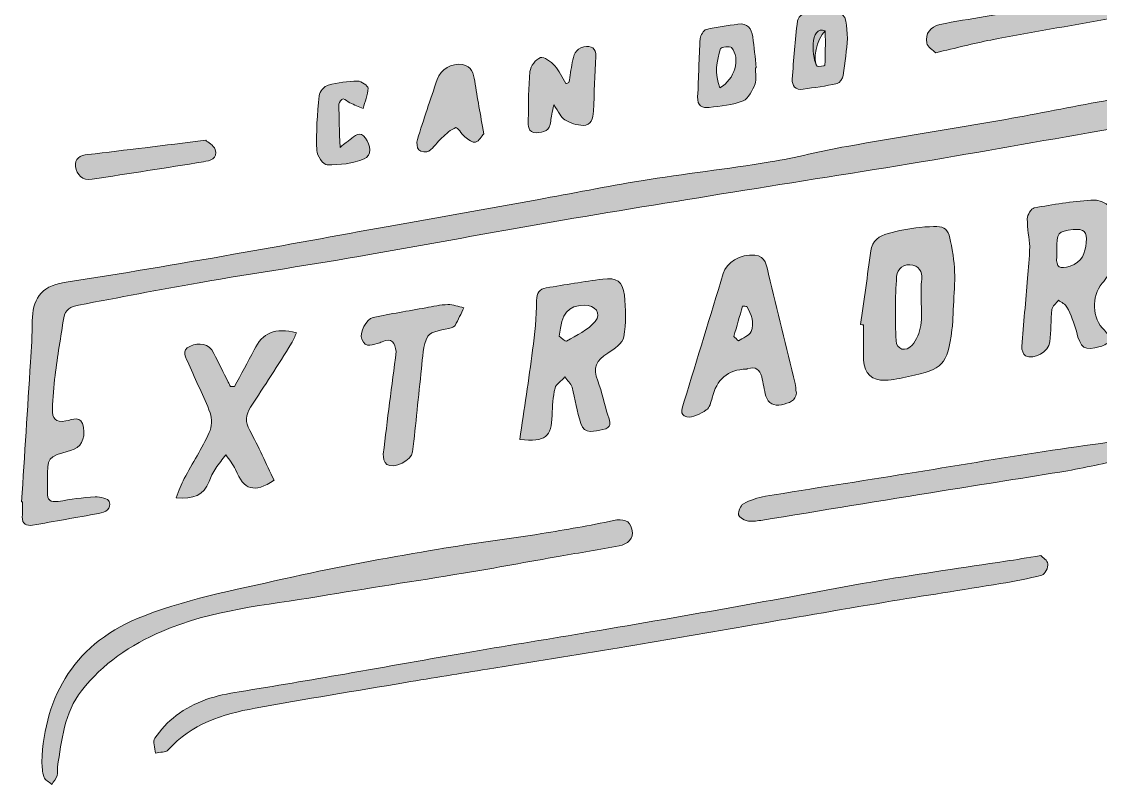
# Model space of a CAD drawing. Header units: inches. Extents: x 83 to 982, y -878 to -173.
# Drawn here: x 106.8 to 536.4, y -877.8 to -574 of the extents above; entities that cross this region are included whole.
import ezdxf

# ---------------------------------------------------------------- set-up
doc = ezdxf.new("R2010")
doc.units = ezdxf.units.IN
doc.header["$MEASUREMENT"] = 0
doc.layers.add('Layer 1', color=7, linetype='Continuous')

msp = doc.modelspace()

# ---------------------------------------------------------------- hatches: boundary and pattern name
at = {"layer": 'Layer 1', "true_color": 0xffffff}
h = msp.add_hatch(color=7, dxfattribs=at)
h.dxf.hatch_style = 2
edge = h.paths.add_edge_path()
edge.add_spline(control_points=[(470.8, -586.38), (469.82, -585.38), (467.52, -584.13), (467.22, -582.52), (466.53, -578.77), (468.75, -575.98), (472.4, -575.17), (478.37, -573.85), (484.45, -572.98), (490.49, -571.97), (515.8, -567.75), (541.11, -563.53), (566.43, -559.35), (587.49, -555.86), (608.58, -552.55), (629.62, -548.93), (653.4, -544.84), (677.14, -540.47), (700.9, -536.3), (702.07, -536.09), (704.26, -536.36), (704.42, -536.87), (704.79, -538.12), (704.77, -540.34), (703.98, -540.94), (701.03, -543.2), (697.9, -546.14), (694.48, -546.73), (671.16, -550.76), (647.72, -554.13), (624.37, -557.98), (609.21, -560.48), (594.13, -563.49), (579, -566.16), (565.85, -568.49), (552.66, -570.62), (539.51, -572.92), (523.92, -575.65), (508.34, -578.37), (492.79, -581.31), (485.86, -582.62), (479.02, -584.46), (470.8, -586.38)], knot_values=[0, 0, 0, 0, 1, 1, 1, 2, 2, 2, 3, 3, 3, 4, 4, 4, 5, 5, 5, 6, 6, 6, 7, 7, 7, 8, 8, 8, 9, 9, 9, 10, 10, 10, 11, 11, 11, 12, 12, 12, 13, 13, 13, 14, 14, 14, 14], degree=3, periodic=1)
h = msp.add_hatch(color=7, dxfattribs=at)
h.dxf.hatch_style = 2
edge = h.paths.add_edge_path()
edge.add_spline(control_points=[(435.71, -580.76), (435.23, -585), (434.78, -590.24), (433.98, -595.42), (433.79, -596.64), (432.55, -598.41), (431.51, -598.65), (427.06, -599.67), (422.5, -600.23), (417.98, -600.91), (414.87, -601.37), (413.52, -599.43), (413.68, -596.85), (414.16, -589.12), (414.9, -581.4), (415.72, -573.7), (415.82, -572.77), (416.95, -571.31), (417.77, -571.19), (421.97, -570.55), (426.29, -569.63), (430.45, -570.02), (436.37, -570.58), (435.06, -575.81), (435.71, -580.76)], knot_values=[0, 0, 0, 0, 1, 1, 1, 2, 2, 2, 3, 3, 3, 4, 4, 4, 5, 5, 5, 6, 6, 6, 7, 7, 7, 8, 8, 8, 8], degree=3, periodic=1)
edge = h.paths.add_edge_path()
edge.add_spline(control_points=[(426.84, -577.71), (423.33, -580.82), (421.69, -589.59), (423.53, -591.69), (423.94, -592.17), (426.69, -591.52), (426.7, -591.32), (426.89, -587.17), (426.84, -583.02), (426.84, -577.71)], knot_values=[0, 0, 0, 0, 1, 1, 1, 2, 2, 2, 3, 3, 3, 3], degree=3, periodic=1)
h = msp.add_hatch(color=7, dxfattribs=at)
h.dxf.hatch_style = 2
edge = h.paths.add_edge_path()
edge.add_spline(control_points=[(398.99, -592.36), (398.99, -594.52), (399.59, -596.92), (398.85, -598.79), (397.84, -601.34), (396.28, -604.67), (394.11, -605.54), (389.94, -607.22), (385.18, -607.58), (380.63, -608.16), (377.81, -608.51), (375.83, -607.45), (376, -603.97), (376.4, -596.2), (376.52, -588.41), (377.02, -580.66), (377.1, -579.39), (378.39, -577.4), (379.46, -577.13), (383.58, -576.1), (387.84, -575.6), (392.06, -574.97), (395.93, -574.39), (397.47, -576.76), (397.94, -580.06), (398.52, -584.13), (398.89, -588.23), (399.35, -592.32), (399.23, -592.33), (399.11, -592.35), (398.99, -592.36)], knot_values=[0, 0, 0, 0, 1, 1, 1, 2, 2, 2, 3, 3, 3, 4, 4, 4, 5, 5, 5, 6, 6, 6, 7, 7, 7, 8, 8, 8, 9, 9, 9, 10, 10, 10, 10], degree=3, periodic=1)
edge = h.paths.add_edge_path()
edge.add_spline(control_points=[(384.85, -600.3), (390.84, -597.1), (393.11, -588.62), (389.51, -584.29), (388.94, -583.61), (385.29, -584.12), (385.11, -584.7), (383.61, -589.64), (382.55, -594.73), (384.85, -600.3)], knot_values=[0, 0, 0, 0, 1, 1, 1, 2, 2, 2, 3, 3, 3, 3], degree=3, periodic=1)
h = msp.add_hatch(color=7, dxfattribs=at)
h.dxf.hatch_style = 2
edge = h.paths.add_edge_path()
edge.add_spline(control_points=[(106.76, -765.2), (107.95, -746.66), (109.16, -728.12), (110.31, -709.59), (110.65, -704.12), (110.98, -698.64), (111.03, -693.17), (111.1, -685.07), (113.98, -679.4), (123.66, -677.92), (146.22, -674.46), (168.71, -670.58), (191.19, -666.67), (211.72, -663.09), (232.21, -659.24), (252.72, -655.54), (272.51, -651.98), (292.31, -648.48), (312.1, -644.91), (325.9, -642.42), (339.64, -639.6), (353.48, -637.39), (370.57, -634.66), (387.77, -632.63), (404.85, -629.87), (415.09, -628.21), (425.15, -625.5), (435.36, -623.69), (456.45, -619.95), (477.6, -616.59), (498.7, -612.9), (511.68, -610.62), (524.59, -607.93), (537.56, -605.6), (561.46, -601.31), (585.38, -597.18), (609.29, -592.94), (626.84, -589.83), (644.36, -586.58), (661.93, -583.57), (670.19, -582.15), (678.51, -580.99), (686.85, -580.1), (688.44, -579.93), (690.23, -581.6), (691.94, -582.42), (690.66, -584.14), (689.73, -586.77), (688.05, -587.41), (683.3, -589.19), (678.3, -590.41), (673.31, -591.39), (659.54, -594.1), (645.71, -596.45), (631.94, -599.17), (621.46, -601.24), (611.08, -603.89), (600.57, -605.86), (579.12, -609.88), (557.62, -613.66), (536.13, -617.46), (512.41, -621.65), (488.7, -625.88), (464.95, -629.85), (440.01, -634.01), (415.01, -637.84), (390.05, -641.9), (365.9, -645.82), (341.73, -649.7), (317.62, -653.85), (293.5, -658.01), (269.46, -662.63), (245.35, -666.78), (222.76, -670.68), (200.08, -674.09), (177.49, -677.97), (161.44, -680.73), (145.47, -683.94), (129.45, -686.89), (126.43, -687.44), (124.09, -688.6), (123.57, -691.91), (122.36, -699.56), (121.09, -707.2), (120.08, -714.88), (119.49, -719.31), (119.29, -723.8), (119.05, -728.27), (118.85, -731.98), (120.23, -733.82), (124.42, -733.04), (126.98, -732.55), (130.58, -730.56), (131.4, -735.57), (132.19, -740.45), (130.42, -743.71), (126.22, -744.86), (117.03, -747.38), (117.03, -747.38), (117.03, -756.91), (117.03, -758.41), (117.09, -759.91), (117.02, -761.41), (116.88, -764.51), (118.28, -765.55), (121.32, -765.08), (126.22, -764.32), (131.15, -763.53), (136.1, -763.25), (138.01, -763.14), (141.36, -764.01), (141.7, -765.14), (142.53, -767.94), (140.34, -769.44), (137.45, -769.93), (128.67, -771.4), (119.92, -773.08), (111.13, -774.55), (108.76, -774.95), (106.96, -774.16), (107.06, -771.21), (107.13, -769.22), (107.07, -767.22), (107.07, -765.22), (106.97, -765.21), (106.86, -765.2), (106.76, -765.2)], knot_values=[0, 0, 0, 0, 1, 1, 1, 2, 2, 2, 3, 3, 3, 4, 4, 4, 5, 5, 5, 6, 6, 6, 7, 7, 7, 8, 8, 8, 9, 9, 9, 10, 10, 10, 11, 11, 11, 12, 12, 12, 13, 13, 13, 14, 14, 14, 15, 15, 15, 16, 16, 16, 17, 17, 17, 18, 18, 18, 19, 19, 19, 20, 20, 20, 21, 21, 21, 22, 22, 22, 23, 23, 23, 24, 24, 24, 25, 25, 25, 26, 26, 26, 27, 27, 27, 28, 28, 28, 29, 29, 29, 30, 30, 30, 31, 31, 31, 32, 32, 32, 33, 33, 33, 34, 34, 34, 35, 35, 35, 36, 36, 36, 37, 37, 37, 38, 38, 38, 39, 39, 39, 40, 40, 40, 41, 41, 41, 42, 42, 42, 42], degree=3, periodic=1)
h = msp.add_hatch(color=7, dxfattribs=at)
h.dxf.hatch_style = 2
edge = h.paths.add_edge_path()
edge.add_spline(control_points=[(879.97, -587.25), (883.87, -586.81), (887.58, -586.01), (891.25, -586.18), (892.54, -586.24), (894.05, -588.52), (894.88, -590.09), (898.41, -596.73), (901.71, -603.49), (905.83, -611.65), (907.49, -608.86), (908.57, -607.71), (908.91, -606.36), (910.61, -599.64), (912.11, -592.86), (913.7, -586.11), (914.62, -582.18), (921.41, -578.4), (924.89, -580.14), (925.72, -580.56), (926.35, -582.72), (926.06, -583.8), (923.33, -593.99), (920.31, -604.1), (917.53, -614.28), (915.54, -621.58), (914.31, -629.12), (911.84, -636.25), (903.55, -660.22), (891.14, -681.07), (867.09, -692.63), (854.67, -698.6), (841.19, -700.59), (827.86, -703.13), (812.09, -706.13), (796.34, -709.29), (780.49, -711.9), (758.76, -715.48), (736.96, -718.67), (715.16, -721.91), (693.22, -725.17), (671.22, -728.08), (649.31, -731.52), (629.41, -734.65), (609.62, -738.41), (589.74, -741.67), (575.89, -743.94), (561.96, -745.69), (548.11, -747.96), (539.82, -749.32), (531.66, -751.45), (523.38, -752.85), (506.74, -755.67), (490.04, -758.2), (473.37, -760.9), (449.28, -764.8), (425.19, -768.75), (401.1, -772.63), (399.31, -772.92), (397.38, -773.15), (395.65, -772.78), (394.34, -772.5), (392.33, -771.29), (392.26, -770.37), (392.16, -768.94), (393.05, -766.68), (394.21, -766.06), (396.91, -764.62), (399.96, -763.53), (402.99, -763.03), (421.88, -759.91), (440.81, -757.02), (459.72, -753.99), (477.83, -751.08), (495.91, -747.94), (514.05, -745.18), (531.18, -742.57), (548.38, -740.47), (565.52, -737.87), (578.07, -735.97), (590.53, -733.45), (603.08, -731.53), (629.11, -727.55), (655.21, -723.96), (681.22, -719.87), (697.51, -717.31), (713.66, -713.92), (729.94, -711.31), (739.39, -709.79), (749.03, -709.45), (758.49, -707.94), (773.97, -705.48), (789.44, -702.81), (804.8, -699.64), (820.22, -696.46), (835.63, -693.08), (850.78, -688.86), (871.72, -683.02), (886.13, -669.44), (893.88, -649.12), (896.68, -641.75), (900.12, -634.34), (898.9, -626.1), (898.4, -622.72), (897.76, -619.12), (896.16, -616.18), (891.24, -607.17), (885.83, -598.44), (880.63, -589.59), (880.39, -589.19), (880.36, -588.67), (879.97, -587.25)], knot_values=[0, 0, 0, 0, 1, 1, 1, 2, 2, 2, 3, 3, 3, 4, 4, 4, 5, 5, 5, 6, 6, 6, 7, 7, 7, 8, 8, 8, 9, 9, 9, 10, 10, 10, 11, 11, 11, 12, 12, 12, 13, 13, 13, 14, 14, 14, 15, 15, 15, 16, 16, 16, 17, 17, 17, 18, 18, 18, 19, 19, 19, 20, 20, 20, 21, 21, 21, 22, 22, 22, 23, 23, 23, 24, 24, 24, 25, 25, 25, 26, 26, 26, 27, 27, 27, 28, 28, 28, 29, 29, 29, 30, 30, 30, 31, 31, 31, 32, 32, 32, 33, 33, 33, 34, 34, 34, 35, 35, 35, 36, 36, 36, 37, 37, 37, 37], degree=3, periodic=1)
h = msp.add_hatch(color=7, dxfattribs=at)
h.dxf.hatch_style = 2
edge = h.paths.add_edge_path()
edge.add_spline(control_points=[(324.75, -598.29), (325.19, -595.62), (325.57, -592.94), (326.08, -590.28), (326.6, -587.5), (327.22, -584.68), (330.65, -584.05), (333.66, -583.49), (335.58, -584.47), (335.44, -587.86), (335.15, -595.13), (334.77, -602.4), (334.51, -609.68), (334.4, -612.57), (333.68, -615.36), (330.39, -615.33), (327.91, -615.31), (325.21, -614.34), (323.05, -613.04), (321.53, -612.13), (320.75, -609.97), (318.74, -607.07), (318.14, -610.16), (317.62, -611.9), (317.51, -613.67), (317.26, -617.47), (314.66, -618.28), (311.68, -618.22), (308.37, -618.16), (308.51, -615.44), (308.55, -613.16), (308.65, -606.7), (308.55, -600.21), (309.23, -593.81), (309.45, -591.75), (311.54, -588.93), (313.4, -588.32), (314.82, -587.85), (317.61, -589.93), (319.07, -591.53), (320.92, -593.56), (322.05, -596.25), (323.49, -598.66), (323.91, -598.54), (324.33, -598.41), (324.75, -598.29)], knot_values=[0, 0, 0, 0, 1, 1, 1, 2, 2, 2, 3, 3, 3, 4, 4, 4, 5, 5, 5, 6, 6, 6, 7, 7, 7, 8, 8, 8, 9, 9, 9, 10, 10, 10, 11, 11, 11, 12, 12, 12, 13, 13, 13, 14, 14, 14, 15, 15, 15, 15], degree=3, periodic=1)
h = msp.add_hatch(color=7, dxfattribs=at)
h.dxf.hatch_style = 2
edge = h.paths.add_edge_path()
edge.add_spline(control_points=[(290.82, -618.61), (289.99, -619.55), (289.02, -621.57), (287.56, -622.01), (286.45, -622.35), (284.59, -620.87), (283.33, -619.87), (281.94, -618.76), (280.35, -615.94), (279.75, -616.17), (277.65, -616.99), (275.84, -618.69), (274.13, -620.27), (272.32, -621.93), (270.94, -624.13), (268.98, -625.52), (268.11, -626.13), (265.77, -625.81), (264.97, -625.02), (264.18, -624.23), (263.99, -622.19), (264.37, -620.96), (266.87, -612.95), (269.54, -605), (272.27, -597.07), (273.69, -592.97), (278, -590.36), (282.39, -591.09), (285.92, -591.68), (286.75, -594.49), (287.22, -597.68), (288.2, -604.33), (289.48, -610.94), (290.82, -618.61)], knot_values=[0, 0, 0, 0, 1, 1, 1, 2, 2, 2, 3, 3, 3, 4, 4, 4, 5, 5, 5, 6, 6, 6, 7, 7, 7, 8, 8, 8, 9, 9, 9, 10, 10, 10, 11, 11, 11, 11], degree=3, periodic=1)
h = msp.add_hatch(color=7, dxfattribs=at)
h.dxf.hatch_style = 2
edge = h.paths.add_edge_path()
edge.add_spline(control_points=[(233.58, -624.05), (235.74, -622.37), (236.63, -621.72), (237.47, -621.02), (239.44, -619.39), (241.56, -617.42), (243.75, -620.37), (245.83, -623.17), (246.27, -627.38), (243.17, -628.68), (238.68, -630.56), (233.4, -631.06), (228.47, -631.04), (226.99, -631.03), (224.34, -627.35), (224.28, -625.29), (224.05, -618.04), (224.51, -610.74), (225.21, -603.51), (225.36, -601.94), (227.32, -599.69), (228.87, -599.26), (232.65, -598.2), (236.66, -597.71), (240.59, -597.66), (242.04, -597.64), (244.77, -599.53), (244.74, -600.49), (244.67, -603.2), (243.48, -605.87), (242.73, -608.56), (240.98, -607.83), (239.21, -607.15), (237.5, -606.33), (236.54, -605.87), (235.73, -604.86), (234.77, -604.75), (234.29, -604.7), (233.14, -606.07), (233.14, -606.8), (233.15, -612.14), (233.38, -617.48), (233.58, -624.05)], knot_values=[0, 0, 0, 0, 1, 1, 1, 2, 2, 2, 3, 3, 3, 4, 4, 4, 5, 5, 5, 6, 6, 6, 7, 7, 7, 8, 8, 8, 9, 9, 9, 10, 10, 10, 11, 11, 11, 12, 12, 12, 13, 13, 13, 14, 14, 14, 14], degree=3, periodic=1)
h = msp.add_hatch(color=7, dxfattribs=at)
h.dxf.hatch_style = 2
edge = h.paths.add_edge_path()
edge.add_spline(control_points=[(180.08, -621.26), (180.85, -621.96), (183.25, -623.14), (183.84, -624.92), (185.06, -628.56), (181.69, -629.38), (179.19, -629.79), (164.42, -632.23), (149.62, -634.46), (134.83, -636.77), (130.82, -637.4), (128.76, -634.97), (128.24, -631.69), (127.73, -628.46), (130.1, -627.26), (133.2, -626.9), (148.3, -625.17), (163.38, -623.29), (180.08, -621.26)], knot_values=[0, 0, 0, 0, 1, 1, 1, 2, 2, 2, 3, 3, 3, 4, 4, 4, 5, 5, 5, 6, 6, 6, 6], degree=3, periodic=1)
h = msp.add_hatch(color=7, dxfattribs=at)
h.dxf.hatch_style = 2
edge = h.paths.add_edge_path()
edge.add_spline(control_points=[(508.34, -663.54), (507.98, -660.33), (507.24, -656.41), (507.26, -652.5), (507.27, -650.99), (508.83, -648.41), (510.03, -648.19), (517.49, -646.81), (525.02, -645.61), (532.58, -645.06), (538.79, -644.61), (543.33, -649.5), (542.89, -655.65), (542.51, -661.08), (541.87, -666.53), (540.78, -671.86), (540.32, -674.13), (538.66, -676.31), (537.12, -678.19), (532.66, -683.61), (532.99, -692.07), (537.95, -696.93), (539.14, -698.1), (539.92, -699.68), (540.89, -701.07), (539.38, -701.87), (537.95, -702.95), (536.34, -703.41), (529.91, -705.23), (528.57, -704.16), (526.8, -697.33), (525.95, -694), (524.58, -690.76), (523.06, -687.67), (522.49, -686.5), (520.84, -685.85), (519.69, -684.97), (518.79, -686.2), (517.27, -687.35), (517.1, -688.67), (516.57, -692.94), (516.76, -697.29), (516.26, -701.55), (515.78, -705.53), (509.95, -708.82), (506.53, -707.07), (505.63, -706.61), (505.01, -704.62), (505.1, -703.39), (505.75, -694.32), (506.64, -685.26), (507.41, -676.19), (507.75, -672.24), (507.99, -668.27), (508.34, -663.54)], knot_values=[0, 0, 0, 0, 1, 1, 1, 2, 2, 2, 3, 3, 3, 4, 4, 4, 5, 5, 5, 6, 6, 6, 7, 7, 7, 8, 8, 8, 9, 9, 9, 10, 10, 10, 11, 11, 11, 12, 12, 12, 13, 13, 13, 14, 14, 14, 15, 15, 15, 16, 16, 16, 17, 17, 17, 18, 18, 18, 18], degree=3, periodic=1)
edge = h.paths.add_edge_path()
edge.add_spline(control_points=[(518.98, -665.2), (518.98, -666.02), (519.03, -666.85), (518.97, -667.68), (518.67, -671.93), (520.23, -672.65), (524.29, -671.37), (529.24, -669.81), (530.28, -666.2), (530.77, -661.97), (531.28, -657.69), (529.86, -656.35), (525.55, -656.81), (519.45, -657.45), (518.99, -658.04), (518.98, -665.2)], knot_values=[0, 0, 0, 0, 1, 1, 1, 2, 2, 2, 3, 3, 3, 4, 4, 4, 5, 5, 5, 5], degree=3, periodic=1)
h = msp.add_hatch(color=7, dxfattribs=at)
h.dxf.hatch_style = 2
edge = h.paths.add_edge_path()
edge.add_spline(control_points=[(440.9, -694.66), (442.26, -684.87), (443.59, -675.08), (444.98, -665.29), (445.55, -661.33), (448.28, -659.22), (451.86, -658.33), (455.99, -657.31), (460.19, -656.29), (464.42, -655.94), (476.22, -654.97), (475.73, -655.24), (477.7, -666.98), (479.16, -675.66), (477.75, -684.82), (477.59, -693.77), (477.57, -694.76), (477.37, -695.75), (477.24, -696.74), (475.39, -710.71), (473.86, -712.4), (459.93, -715.39), (456.88, -716.04), (453.78, -716.68), (450.68, -716.84), (445.42, -717.1), (442.42, -714.14), (442.03, -708.81), (442.02, -708.64), (442.03, -708.47), (442.03, -708.31), (442.03, -703.81), (442.03, -699.31), (442.03, -694.81), (441.65, -694.76), (441.28, -694.71), (440.9, -694.66)], knot_values=[0, 0, 0, 0, 1, 1, 1, 2, 2, 2, 3, 3, 3, 4, 4, 4, 5, 5, 5, 6, 6, 6, 7, 7, 7, 8, 8, 8, 9, 9, 9, 10, 10, 10, 11, 11, 11, 12, 12, 12, 12], degree=3, periodic=1)
edge = h.paths.add_edge_path()
edge.add_spline(control_points=[(465.02, -685.11), (465.03, -685.11), (465.05, -685.11), (465.06, -685.11), (465.06, -682.63), (464.8, -680.11), (465.13, -677.67), (465.57, -674.51), (465.03, -671.88), (461.74, -671.02), (458.16, -670.08), (455.45, -672.41), (455.25, -675.48), (454.69, -683.97), (454.53, -692.54), (455, -701.03), (455.2, -704.72), (458.9, -705.68), (461.42, -702.81), (463.22, -700.75), (464.38, -697.77), (464.88, -695.03), (465.46, -691.82), (465.02, -688.43), (465.02, -685.11)], knot_values=[0, 0, 0, 0, 1, 1, 1, 2, 2, 2, 3, 3, 3, 4, 4, 4, 5, 5, 5, 6, 6, 6, 7, 7, 7, 8, 8, 8, 8], degree=3, periodic=1)
h = msp.add_hatch(color=7, dxfattribs=at)
h.dxf.hatch_style = 2
edge = h.paths.add_edge_path()
edge.add_spline(control_points=[(415.3, -721.99), (415.19, -724.99), (412.35, -725.92), (409.35, -726.57), (406.38, -727.21), (404.13, -726.04), (403.21, -723.17), (402.41, -720.67), (402.12, -718.01), (401.51, -715.44), (400.81, -712.47), (398.93, -711.38), (395.97, -712.18), (395.81, -712.22), (395.67, -712.38), (395.52, -712.38), (387.88, -712.54), (383.54, -716.57), (381.76, -723.83), (381.33, -725.57), (380.73, -727.83), (379.45, -728.65), (377.13, -730.15), (373.98, -731.92), (371.64, -731.42), (368.47, -730.74), (369.93, -727.53), (370.67, -725.13), (375.87, -708.2), (381.03, -691.25), (386.16, -674.3), (387.5, -669.88), (392.8, -666.54), (398.79, -667.02), (403.31, -667.37), (403.39, -671.19), (404.2, -674.59), (407.63, -689.14), (411.26, -703.64), (414.79, -718.16), (415.03, -719.12), (415.06, -720.13), (415.3, -721.99)], knot_values=[0, 0, 0, 0, 1, 1, 1, 2, 2, 2, 3, 3, 3, 4, 4, 4, 5, 5, 5, 6, 6, 6, 7, 7, 7, 8, 8, 8, 9, 9, 9, 10, 10, 10, 11, 11, 11, 12, 12, 12, 13, 13, 13, 14, 14, 14, 14], degree=3, periodic=1)
edge = h.paths.add_edge_path()
edge.add_spline(control_points=[(390.39, -699.36), (391, -699.94), (391.61, -700.53), (392.21, -701.11), (393.95, -699.92), (396.59, -699.1), (397.25, -697.47), (398.68, -693.99), (397.44, -690.5), (395.59, -687.44), (395.03, -687.39), (394.47, -687.34), (393.92, -687.29), (392.74, -691.31), (391.56, -695.34), (390.39, -699.36)], knot_values=[0, 0, 0, 0, 1, 1, 1, 2, 2, 2, 3, 3, 3, 4, 4, 4, 5, 5, 5, 5], degree=3, periodic=1)
h = msp.add_hatch(color=7, dxfattribs=at)
h.dxf.hatch_style = 2
edge = h.paths.add_edge_path()
edge.add_spline(control_points=[(305.13, -740.48), (306.91, -728.31), (308.75, -716.59), (310.28, -704.83), (311.13, -698.3), (311.8, -691.7), (311.88, -685.12), (311.92, -681.96), (312.98, -680.51), (315.71, -680.05), (323.19, -678.79), (330.68, -677.54), (338.2, -676.55), (343.7, -675.82), (346.22, -677.4), (346.83, -682.9), (347.43, -688.41), (347.57, -694.16), (346.58, -699.56), (346.11, -702.07), (342.78, -704.49), (340.21, -706.07), (335.68, -708.84), (334.07, -711.89), (336.21, -717.12), (338.01, -721.5), (338.77, -726.29), (340.29, -730.8), (341.17, -733.43), (341.89, -735.89), (338.28, -736.43), (335.1, -736.91), (330.94, -738.85), (329.42, -734), (327.94, -729.31), (327.29, -724.36), (325.96, -719.61), (325.54, -718.1), (324.11, -716.88), (323.14, -715.53), (321.77, -717), (319.63, -718.27), (319.2, -719.97), (318.32, -723.46), (318.14, -727.18), (318.05, -730.82), (317.82, -739.41), (315.59, -741.39), (305.13, -740.48)], knot_values=[0, 0, 0, 0, 1, 1, 1, 2, 2, 2, 3, 3, 3, 4, 4, 4, 5, 5, 5, 6, 6, 6, 7, 7, 7, 8, 8, 8, 9, 9, 9, 10, 10, 10, 11, 11, 11, 12, 12, 12, 13, 13, 13, 14, 14, 14, 15, 15, 15, 16, 16, 16, 16], degree=3, periodic=1)
edge = h.paths.add_edge_path()
edge.add_spline(control_points=[(320.9, -699.33), (321.53, -699.76), (323.25, -701.52), (323.78, -701.22), (327.79, -698.92), (332.3, -696.84), (335.19, -693.44), (337.93, -690.24), (335.21, -686.75), (330.79, -686.91), (324.31, -687.15), (321.85, -689.94), (320.9, -699.33)], knot_values=[0, 0, 0, 0, 1, 1, 1, 2, 2, 2, 3, 3, 3, 4, 4, 4, 4], degree=3, periodic=1)
h = msp.add_hatch(color=7, dxfattribs=at)
h.dxf.hatch_style = 2
edge = h.paths.add_edge_path()
edge.add_spline(control_points=[(255.93, -705.41), (255.43, -701.86), (254.31, -699.76), (250.32, -701.52), (250.02, -701.65), (249.71, -701.78), (249.39, -701.86), (246.79, -702.46), (243.82, -704.47), (242.22, -700.47), (241.21, -697.94), (244.01, -692.44), (246.81, -691.84), (253.73, -690.37), (260.72, -689.2), (267.69, -687.96), (270.62, -687.44), (273.57, -686.75), (276.52, -686.69), (278.65, -686.64), (280.8, -687.5), (282.94, -687.96), (281.78, -690.31), (280.65, -692.67), (279.43, -694.99), (279.23, -695.37), (278.66, -695.62), (278.21, -695.77), (274.88, -696.9), (269.94, -697.03), (268.55, -699.32), (266.43, -702.85), (266.55, -707.82), (266.05, -712.22), (264.78, -723.23), (263.77, -734.27), (262.48, -745.28), (262.07, -748.87), (255.09, -752.32), (252.21, -750.33), (251.23, -749.66), (250.66, -747.55), (250.81, -746.21), (252.41, -732.6), (254.2, -719.01), (255.93, -705.41)], knot_values=[0, 0, 0, 0, 1, 1, 1, 2, 2, 2, 3, 3, 3, 4, 4, 4, 5, 5, 5, 6, 6, 6, 7, 7, 7, 8, 8, 8, 9, 9, 9, 10, 10, 10, 11, 11, 11, 12, 12, 12, 13, 13, 13, 14, 14, 14, 15, 15, 15, 15], degree=3, periodic=1)
h = msp.add_hatch(color=7, dxfattribs=at)
h.dxf.hatch_style = 2
edge = h.paths.add_edge_path()
edge.add_spline(control_points=[(168.32, -763.67), (169.56, -760.69), (170.34, -758.24), (171.54, -756.01), (174.83, -749.88), (178.57, -743.97), (181.53, -737.69), (182.58, -735.46), (182.71, -732.1), (181.84, -729.79), (179.38, -723.2), (176.06, -716.94), (173.36, -710.43), (172.4, -708.09), (170, -704.76), (173.97, -703.19), (177.39, -701.83), (181.24, -701.84), (183.34, -706.12), (185.22, -709.96), (187.16, -713.77), (189.07, -717.6), (189.37, -718.19), (189.66, -718.79), (189.96, -719.38), (190.49, -719.37), (191.02, -719.36), (191.55, -719.35), (194.15, -714.49), (196.85, -709.67), (199.33, -704.75), (202.75, -697.97), (207.77, -695.73), (216.26, -697.88), (215.57, -699.37), (215.06, -700.84), (214.25, -702.12), (208.87, -710.63), (203.46, -719.13), (197.97, -727.58), (195.96, -730.66), (195.76, -733.38), (197.62, -736.8), (201.15, -743.28), (204.12, -750.07), (207.3, -756.67), (199.41, -761.9), (195.27, -760.57), (191.92, -752.39), (191.06, -750.28), (189.42, -748.5), (188.14, -746.56), (186.77, -748.33), (185.28, -750.02), (184.07, -751.89), (183.01, -753.53), (182.07, -755.3), (181.41, -757.14), (179.37, -762.8), (175.08, -764.19), (168.32, -763.67)], knot_values=[0, 0, 0, 0, 1, 1, 1, 2, 2, 2, 3, 3, 3, 4, 4, 4, 5, 5, 5, 6, 6, 6, 7, 7, 7, 8, 8, 8, 9, 9, 9, 10, 10, 10, 11, 11, 11, 12, 12, 12, 13, 13, 13, 14, 14, 14, 15, 15, 15, 16, 16, 16, 17, 17, 17, 18, 18, 18, 19, 19, 19, 20, 20, 20, 20], degree=3, periodic=1)
h = msp.add_hatch(color=7, dxfattribs=at)
h.dxf.hatch_style = 2
edge = h.paths.add_edge_path()
edge.add_spline(control_points=[(114.8, -868.85), (115.92, -842.19), (128.14, -821.15), (155.66, -810.6), (174.95, -803.21), (195.09, -799.69), (215, -795.11), (232.99, -790.98), (251.21, -787.83), (269.41, -784.67), (284.18, -782.1), (299.08, -780.25), (313.89, -777.9), (323.47, -776.38), (333.03, -774.73), (342.5, -772.71), (346.26, -771.91), (348.97, -772.55), (349.85, -776.2), (350.76, -780), (348.06, -782.14), (344.71, -782.8), (336.92, -784.34), (329.05, -785.52), (321.23, -786.9), (308.41, -789.15), (295.62, -791.55), (282.79, -793.67), (263.6, -796.85), (244.35, -799.69), (225.18, -802.93), (204.08, -806.48), (182.54, -808.19), (162.61, -816.86), (150.19, -822.26), (139.01, -829.72), (130.61, -840.48), (123.76, -849.27), (122.79, -860.27), (121.05, -870.85), (120.87, -871.99), (121.3, -873.27), (120.94, -874.32), (120.51, -875.58), (119.55, -876.66), (118.82, -877.82), (117.73, -876.84), (116.12, -876.05), (115.67, -874.84), (114.96, -872.88), (115.03, -870.64), (114.8, -868.85)], knot_values=[0, 0, 0, 0, 1, 1, 1, 2, 2, 2, 3, 3, 3, 4, 4, 4, 5, 5, 5, 6, 6, 6, 7, 7, 7, 8, 8, 8, 9, 9, 9, 10, 10, 10, 11, 11, 11, 12, 12, 12, 13, 13, 13, 14, 14, 14, 15, 15, 15, 16, 16, 16, 17, 17, 17, 17], degree=3, periodic=1)
h = msp.add_hatch(color=7, dxfattribs=at)
h.dxf.hatch_style = 2
edge = h.paths.add_edge_path()
edge.add_spline(control_points=[(512.66, -786.66), (513.36, -787.4), (515.36, -788.58), (515.5, -789.94), (515.64, -791.4), (514.3, -794.06), (513.11, -794.4), (507.72, -795.91), (502.18, -796.93), (496.65, -797.84), (481.34, -800.37), (465.99, -802.67), (450.69, -805.23), (431.91, -808.36), (413.16, -811.65), (394.4, -814.89), (377.83, -817.74), (361.28, -820.69), (344.7, -823.45), (327.27, -826.35), (309.81, -829.07), (292.37, -831.88), (281.46, -833.65), (270.54, -835.39), (259.64, -837.23), (239.67, -840.59), (219.68, -843.84), (199.76, -847.47), (186.81, -849.83), (174.39, -853.56), (165.17, -864.03), (164.22, -865.12), (161.8, -864.93), (160.07, -865.33), (159.93, -863.32), (158.92, -860.69), (159.82, -859.4), (162.17, -856.06), (165.03, -852.91), (168.26, -850.41), (175.61, -844.7), (184.35, -842.34), (193.43, -840.9), (207.47, -838.68), (221.47, -836.26), (235.48, -833.84), (252.36, -830.92), (269.23, -827.84), (286.12, -824.94), (301.84, -822.25), (317.59, -819.77), (333.3, -817.09), (352.79, -813.77), (372.28, -810.42), (391.74, -806.95), (410.69, -803.57), (429.58, -799.83), (448.56, -796.62), (465.2, -793.79), (481.93, -791.48), (498.61, -788.93), (502.86, -788.28), (507.11, -787.56), (512.66, -786.66)], knot_values=[0, 0, 0, 0, 1, 1, 1, 2, 2, 2, 3, 3, 3, 4, 4, 4, 5, 5, 5, 6, 6, 6, 7, 7, 7, 8, 8, 8, 9, 9, 9, 10, 10, 10, 11, 11, 11, 12, 12, 12, 13, 13, 13, 14, 14, 14, 15, 15, 15, 16, 16, 16, 17, 17, 17, 18, 18, 18, 19, 19, 19, 20, 20, 20, 21, 21, 21, 21], degree=3, periodic=1)

# ---------------------------------------------------------------- linework, layer by layer
at = {"layer": 'Layer 1', "lineweight": 0}
for points, knots in [([(470.8, -586.38), (469.82, -585.38), (467.52, -584.13), (467.22, -582.52), (466.53, -578.77), (468.75, -575.98), (472.4, -575.17), (478.37, -573.85), (484.45, -572.98), (490.49, -571.97), (515.8, -567.75), (541.11, -563.53), (566.43, -559.35), (587.49, -555.86), (608.58, -552.55), (629.62, -548.93), (653.4, -544.84), (677.14, -540.47), (700.9, -536.3), (702.07, -536.09), (704.26, -536.36), (704.42, -536.87), (704.79, -538.12), (704.77, -540.34), (703.98, -540.94), (701.03, -543.2), (697.9, -546.14), (694.48, -546.73), (671.16, -550.76), (647.72, -554.13), (624.37, -557.98), (609.21, -560.48), (594.13, -563.49), (579, -566.16), (565.85, -568.49), (552.66, -570.62), (539.51, -572.92), (523.92, -575.65), (508.34, -578.37), (492.79, -581.31), (485.86, -582.62), (479.02, -584.46), (470.8, -586.38)], [0, 0, 0, 0, 1, 1, 1, 2, 2, 2, 3, 3, 3, 4, 4, 4, 5, 5, 5, 6, 6, 6, 7, 7, 7, 8, 8, 8, 9, 9, 9, 10, 10, 10, 11, 11, 11, 12, 12, 12, 13, 13, 13, 14, 14, 14, 14]), ([(435.71, -580.76), (435.23, -585), (434.78, -590.24), (433.98, -595.42), (433.79, -596.64), (432.55, -598.41), (431.51, -598.65), (427.06, -599.67), (422.5, -600.23), (417.98, -600.91), (414.87, -601.37), (413.52, -599.43), (413.68, -596.85), (414.16, -589.12), (414.9, -581.4), (415.72, -573.7), (415.82, -572.77), (416.95, -571.31), (417.77, -571.19), (421.97, -570.55), (426.29, -569.63), (430.45, -570.02), (436.37, -570.58), (435.06, -575.81), (435.71, -580.76)], [0, 0, 0, 0, 1, 1, 1, 2, 2, 2, 3, 3, 3, 4, 4, 4, 5, 5, 5, 6, 6, 6, 7, 7, 7, 8, 8, 8, 8]), ([(398.99, -592.36), (398.99, -594.52), (399.59, -596.92), (398.85, -598.79), (397.84, -601.34), (396.28, -604.67), (394.11, -605.54), (389.94, -607.22), (385.18, -607.58), (380.63, -608.16), (377.81, -608.51), (375.83, -607.45), (376, -603.97), (376.4, -596.2), (376.52, -588.41), (377.02, -580.66), (377.1, -579.39), (378.39, -577.4), (379.46, -577.13), (383.58, -576.1), (387.84, -575.6), (392.06, -574.97), (395.93, -574.39), (397.47, -576.76), (397.94, -580.06), (398.52, -584.13), (398.89, -588.23), (399.35, -592.32), (399.23, -592.33), (399.11, -592.35), (398.99, -592.36)], [0, 0, 0, 0, 1, 1, 1, 2, 2, 2, 3, 3, 3, 4, 4, 4, 5, 5, 5, 6, 6, 6, 7, 7, 7, 8, 8, 8, 9, 9, 9, 10, 10, 10, 10]), ([(426.84, -577.71), (426.84, -583.02), (426.89, -587.17), (426.7, -591.32), (426.69, -591.52), (423.94, -592.17), (423.53, -591.69), (421.69, -589.59), (420.33, -574.88), (426.84, -577.71)], [0, 0, 0, 0, 1, 1, 1, 2, 2, 2, 3, 3, 3, 3]), ([(106.76, -765.2), (107.95, -746.66), (109.16, -728.12), (110.31, -709.59), (110.65, -704.12), (110.98, -698.64), (111.03, -693.17), (111.1, -685.07), (113.98, -679.4), (123.66, -677.92), (146.22, -674.46), (168.71, -670.58), (191.19, -666.67), (211.72, -663.09), (232.21, -659.24), (252.72, -655.54), (272.51, -651.98), (292.31, -648.48), (312.1, -644.91), (325.9, -642.42), (339.64, -639.6), (353.48, -637.39), (370.57, -634.66), (387.77, -632.63), (404.85, -629.87), (415.09, -628.21), (425.15, -625.5), (435.36, -623.69), (456.45, -619.95), (477.6, -616.59), (498.7, -612.9), (511.68, -610.62), (524.59, -607.93), (537.56, -605.6), (561.46, -601.31), (585.38, -597.18), (609.29, -592.94), (626.84, -589.83), (644.36, -586.58), (661.93, -583.57), (670.19, -582.15), (678.51, -580.99), (686.85, -580.1), (688.44, -579.93), (690.23, -581.6), (691.94, -582.42), (690.66, -584.14), (689.73, -586.77), (688.05, -587.41), (683.3, -589.19), (678.3, -590.41), (673.31, -591.39), (659.54, -594.1), (645.71, -596.45), (631.94, -599.17), (621.46, -601.24), (611.08, -603.89), (600.57, -605.86), (579.12, -609.88), (557.62, -613.66), (536.13, -617.46), (512.41, -621.65), (488.7, -625.88), (464.95, -629.85), (440.01, -634.01), (415.01, -637.84), (390.05, -641.9), (365.9, -645.82), (341.73, -649.7), (317.62, -653.85), (293.5, -658.01), (269.46, -662.63), (245.35, -666.78), (222.76, -670.68), (200.08, -674.09), (177.49, -677.97), (161.44, -680.73), (145.47, -683.94), (129.45, -686.89), (126.43, -687.44), (124.09, -688.6), (123.57, -691.91), (122.36, -699.56), (121.09, -707.2), (120.08, -714.88), (119.49, -719.31), (119.29, -723.8), (119.05, -728.27), (118.85, -731.98), (120.23, -733.82), (124.42, -733.04), (126.98, -732.55), (130.58, -730.56), (131.4, -735.57), (132.19, -740.45), (130.42, -743.71), (126.22, -744.86), (117.03, -747.38), (117.03, -747.38), (117.03, -756.91), (117.03, -758.41), (117.09, -759.91), (117.02, -761.41), (116.88, -764.51), (118.28, -765.55), (121.32, -765.08), (126.22, -764.32), (131.15, -763.53), (136.1, -763.25), (138.01, -763.14), (141.36, -764.01), (141.7, -765.14), (142.53, -767.94), (140.34, -769.44), (137.45, -769.93), (128.67, -771.4), (119.92, -773.08), (111.13, -774.55), (108.76, -774.95), (106.96, -774.16), (107.06, -771.21), (107.13, -769.22), (107.07, -767.22), (107.07, -765.22), (106.97, -765.21), (106.86, -765.2), (106.76, -765.2)], [0, 0, 0, 0, 1, 1, 1, 2, 2, 2, 3, 3, 3, 4, 4, 4, 5, 5, 5, 6, 6, 6, 7, 7, 7, 8, 8, 8, 9, 9, 9, 10, 10, 10, 11, 11, 11, 12, 12, 12, 13, 13, 13, 14, 14, 14, 15, 15, 15, 16, 16, 16, 17, 17, 17, 18, 18, 18, 19, 19, 19, 20, 20, 20, 21, 21, 21, 22, 22, 22, 23, 23, 23, 24, 24, 24, 25, 25, 25, 26, 26, 26, 27, 27, 27, 28, 28, 28, 29, 29, 29, 30, 30, 30, 31, 31, 31, 32, 32, 32, 33, 33, 33, 34, 34, 34, 35, 35, 35, 36, 36, 36, 37, 37, 37, 38, 38, 38, 39, 39, 39, 40, 40, 40, 41, 41, 41, 42, 42, 42, 42]), ([(879.97, -587.25), (883.87, -586.81), (887.58, -586.01), (891.25, -586.18), (892.54, -586.24), (894.05, -588.52), (894.88, -590.09), (898.41, -596.73), (901.71, -603.49), (905.83, -611.65), (907.49, -608.86), (908.57, -607.71), (908.91, -606.36), (910.61, -599.64), (912.11, -592.86), (913.7, -586.11), (914.62, -582.18), (921.41, -578.4), (924.89, -580.14), (925.72, -580.56), (926.35, -582.72), (926.06, -583.8), (923.33, -593.99), (920.31, -604.1), (917.53, -614.28), (915.54, -621.58), (914.31, -629.12), (911.84, -636.25), (903.55, -660.22), (891.14, -681.07), (867.09, -692.63), (854.67, -698.6), (841.19, -700.59), (827.86, -703.13), (812.09, -706.13), (796.34, -709.29), (780.49, -711.9), (758.76, -715.48), (736.96, -718.67), (715.16, -721.91), (693.22, -725.17), (671.22, -728.08), (649.31, -731.52), (629.41, -734.65), (609.62, -738.41), (589.74, -741.67), (575.89, -743.94), (561.96, -745.69), (548.11, -747.96), (539.82, -749.32), (531.66, -751.45), (523.38, -752.85), (506.74, -755.67), (490.04, -758.2), (473.37, -760.9), (449.28, -764.8), (425.19, -768.75), (401.1, -772.63), (399.31, -772.92), (397.38, -773.15), (395.65, -772.78), (394.34, -772.5), (392.33, -771.29), (392.26, -770.37), (392.16, -768.94), (393.05, -766.68), (394.21, -766.06), (396.91, -764.62), (399.96, -763.53), (402.99, -763.03), (421.88, -759.91), (440.81, -757.02), (459.72, -753.99), (477.83, -751.08), (495.91, -747.94), (514.05, -745.18), (531.18, -742.57), (548.38, -740.47), (565.52, -737.87), (578.07, -735.97), (590.53, -733.45), (603.08, -731.53), (629.11, -727.55), (655.21, -723.96), (681.22, -719.87), (697.51, -717.31), (713.66, -713.92), (729.94, -711.31), (739.39, -709.79), (749.03, -709.45), (758.49, -707.94), (773.97, -705.48), (789.44, -702.81), (804.8, -699.64), (820.22, -696.46), (835.63, -693.08), (850.78, -688.86), (871.72, -683.02), (886.13, -669.44), (893.88, -649.12), (896.68, -641.75), (900.12, -634.34), (898.9, -626.1), (898.4, -622.72), (897.76, -619.12), (896.16, -616.18), (891.24, -607.17), (885.83, -598.44), (880.63, -589.59), (880.39, -589.19), (880.36, -588.67), (879.97, -587.25)], [0, 0, 0, 0, 1, 1, 1, 2, 2, 2, 3, 3, 3, 4, 4, 4, 5, 5, 5, 6, 6, 6, 7, 7, 7, 8, 8, 8, 9, 9, 9, 10, 10, 10, 11, 11, 11, 12, 12, 12, 13, 13, 13, 14, 14, 14, 15, 15, 15, 16, 16, 16, 17, 17, 17, 18, 18, 18, 19, 19, 19, 20, 20, 20, 21, 21, 21, 22, 22, 22, 23, 23, 23, 24, 24, 24, 25, 25, 25, 26, 26, 26, 27, 27, 27, 28, 28, 28, 29, 29, 29, 30, 30, 30, 31, 31, 31, 32, 32, 32, 33, 33, 33, 34, 34, 34, 35, 35, 35, 36, 36, 36, 37, 37, 37, 37]), ([(426.84, -577.71), (423.33, -580.82), (421.69, -589.59), (423.53, -591.69), (423.94, -592.17), (426.69, -591.52), (426.7, -591.32), (426.89, -587.17), (426.84, -583.02), (426.84, -577.71)], [0, 0, 0, 0, 1, 1, 1, 2, 2, 2, 3, 3, 3, 3]), ([(324.75, -598.29), (325.19, -595.62), (325.57, -592.94), (326.08, -590.28), (326.6, -587.5), (327.22, -584.68), (330.65, -584.05), (333.66, -583.49), (335.58, -584.47), (335.44, -587.86), (335.15, -595.13), (334.77, -602.4), (334.51, -609.68), (334.4, -612.57), (333.68, -615.36), (330.39, -615.33), (327.91, -615.31), (325.21, -614.34), (323.05, -613.04), (321.53, -612.13), (320.75, -609.97), (318.74, -607.07), (318.14, -610.16), (317.62, -611.9), (317.51, -613.67), (317.26, -617.47), (314.66, -618.28), (311.68, -618.22), (308.37, -618.16), (308.51, -615.44), (308.55, -613.16), (308.65, -606.7), (308.55, -600.21), (309.23, -593.81), (309.45, -591.75), (311.54, -588.93), (313.4, -588.32), (314.82, -587.85), (317.61, -589.93), (319.07, -591.53), (320.92, -593.56), (322.05, -596.25), (323.49, -598.66), (323.91, -598.54), (324.33, -598.41), (324.75, -598.29)], [0, 0, 0, 0, 1, 1, 1, 2, 2, 2, 3, 3, 3, 4, 4, 4, 5, 5, 5, 6, 6, 6, 7, 7, 7, 8, 8, 8, 9, 9, 9, 10, 10, 10, 11, 11, 11, 12, 12, 12, 13, 13, 13, 14, 14, 14, 15, 15, 15, 15]), ([(384.85, -600.3), (390.84, -597.1), (393.11, -588.62), (389.51, -584.29), (388.94, -583.61), (385.29, -584.12), (385.11, -584.7), (383.61, -589.64), (382.55, -594.73), (384.85, -600.3)], [0, 0, 0, 0, 1, 1, 1, 2, 2, 2, 3, 3, 3, 3]), ([(384.85, -600.3), (382.55, -594.73), (383.61, -589.64), (385.11, -584.7), (385.29, -584.12), (388.94, -583.61), (389.51, -584.29), (393.11, -588.62), (390.84, -597.1), (384.85, -600.3)], [0, 0, 0, 0, 1, 1, 1, 2, 2, 2, 3, 3, 3, 3]), ([(290.82, -618.61), (289.99, -619.55), (289.02, -621.57), (287.56, -622.01), (286.45, -622.35), (284.59, -620.87), (283.33, -619.87), (281.94, -618.76), (280.35, -615.94), (279.75, -616.17), (277.65, -616.99), (275.84, -618.69), (274.13, -620.27), (272.32, -621.93), (270.94, -624.13), (268.98, -625.52), (268.11, -626.13), (265.77, -625.81), (264.97, -625.02), (264.18, -624.23), (263.99, -622.19), (264.37, -620.96), (266.87, -612.95), (269.54, -605), (272.27, -597.07), (273.69, -592.97), (278, -590.36), (282.39, -591.09), (285.92, -591.68), (286.75, -594.49), (287.22, -597.68), (288.2, -604.33), (289.48, -610.94), (290.82, -618.61)], [0, 0, 0, 0, 1, 1, 1, 2, 2, 2, 3, 3, 3, 4, 4, 4, 5, 5, 5, 6, 6, 6, 7, 7, 7, 8, 8, 8, 9, 9, 9, 10, 10, 10, 11, 11, 11, 11]), ([(233.58, -624.05), (235.74, -622.37), (236.63, -621.72), (237.47, -621.02), (239.44, -619.39), (241.56, -617.42), (243.75, -620.37), (245.83, -623.17), (246.27, -627.38), (243.17, -628.68), (238.68, -630.56), (233.4, -631.06), (228.47, -631.04), (226.99, -631.03), (224.34, -627.35), (224.28, -625.29), (224.05, -618.04), (224.51, -610.74), (225.21, -603.51), (225.36, -601.94), (227.32, -599.69), (228.87, -599.26), (232.65, -598.2), (236.66, -597.71), (240.59, -597.66), (242.04, -597.64), (244.77, -599.53), (244.74, -600.49), (244.67, -603.2), (243.48, -605.87), (242.73, -608.56), (240.98, -607.83), (239.21, -607.15), (237.5, -606.33), (236.54, -605.87), (235.73, -604.86), (234.77, -604.75), (234.29, -604.7), (233.14, -606.07), (233.14, -606.8), (233.15, -612.14), (233.38, -617.48), (233.58, -624.05)], [0, 0, 0, 0, 1, 1, 1, 2, 2, 2, 3, 3, 3, 4, 4, 4, 5, 5, 5, 6, 6, 6, 7, 7, 7, 8, 8, 8, 9, 9, 9, 10, 10, 10, 11, 11, 11, 12, 12, 12, 13, 13, 13, 14, 14, 14, 14]), ([(180.08, -621.26), (180.85, -621.96), (183.25, -623.14), (183.84, -624.92), (185.06, -628.56), (181.69, -629.38), (179.19, -629.79), (164.42, -632.23), (149.62, -634.46), (134.83, -636.77), (130.82, -637.4), (128.76, -634.97), (128.24, -631.69), (127.73, -628.46), (130.1, -627.26), (133.2, -626.9), (148.3, -625.17), (163.38, -623.29), (180.08, -621.26)], [0, 0, 0, 0, 1, 1, 1, 2, 2, 2, 3, 3, 3, 4, 4, 4, 5, 5, 5, 6, 6, 6, 6]), ([(508.34, -663.54), (507.98, -660.33), (507.24, -656.41), (507.26, -652.5), (507.27, -650.99), (508.83, -648.41), (510.03, -648.19), (517.49, -646.81), (525.02, -645.61), (532.58, -645.06), (538.79, -644.61), (543.33, -649.5), (542.89, -655.65), (542.51, -661.08), (541.87, -666.53), (540.78, -671.86), (540.32, -674.13), (538.66, -676.31), (537.12, -678.19), (532.66, -683.61), (532.99, -692.07), (537.95, -696.93), (539.14, -698.1), (539.92, -699.68), (540.89, -701.07), (539.38, -701.87), (537.95, -702.95), (536.34, -703.41), (529.91, -705.23), (528.57, -704.16), (526.8, -697.33), (525.95, -694), (524.58, -690.76), (523.06, -687.67), (522.49, -686.5), (520.84, -685.85), (519.69, -684.97), (518.79, -686.2), (517.27, -687.35), (517.1, -688.67), (516.57, -692.94), (516.76, -697.29), (516.26, -701.55), (515.78, -705.53), (509.95, -708.82), (506.53, -707.07), (505.63, -706.61), (505.01, -704.62), (505.1, -703.39), (505.75, -694.32), (506.64, -685.26), (507.41, -676.19), (507.75, -672.24), (507.99, -668.27), (508.34, -663.54)], [0, 0, 0, 0, 1, 1, 1, 2, 2, 2, 3, 3, 3, 4, 4, 4, 5, 5, 5, 6, 6, 6, 7, 7, 7, 8, 8, 8, 9, 9, 9, 10, 10, 10, 11, 11, 11, 12, 12, 12, 13, 13, 13, 14, 14, 14, 15, 15, 15, 16, 16, 16, 17, 17, 17, 18, 18, 18, 18]), ([(440.9, -694.66), (442.26, -684.87), (443.59, -675.08), (444.98, -665.29), (445.55, -661.33), (448.28, -659.22), (451.86, -658.33), (455.99, -657.31), (460.19, -656.29), (464.42, -655.94), (476.22, -654.97), (475.73, -655.24), (477.7, -666.98), (479.16, -675.66), (477.75, -684.82), (477.59, -693.77), (477.57, -694.76), (477.37, -695.75), (477.24, -696.74), (475.39, -710.71), (473.86, -712.4), (459.93, -715.39), (456.88, -716.04), (453.78, -716.68), (450.68, -716.84), (445.42, -717.1), (442.42, -714.14), (442.03, -708.81), (442.02, -708.64), (442.03, -708.47), (442.03, -708.31), (442.03, -703.81), (442.03, -699.31), (442.03, -694.81), (441.65, -694.76), (441.28, -694.71), (440.9, -694.66)], [0, 0, 0, 0, 1, 1, 1, 2, 2, 2, 3, 3, 3, 4, 4, 4, 5, 5, 5, 6, 6, 6, 7, 7, 7, 8, 8, 8, 9, 9, 9, 10, 10, 10, 11, 11, 11, 12, 12, 12, 12]), ([(518.98, -665.2), (518.98, -666.02), (519.03, -666.85), (518.97, -667.68), (518.67, -671.93), (520.23, -672.65), (524.29, -671.37), (529.24, -669.81), (530.28, -666.2), (530.77, -661.97), (531.28, -657.69), (529.86, -656.35), (525.55, -656.81), (519.45, -657.45), (518.99, -658.04), (518.98, -665.2)], [0, 0, 0, 0, 1, 1, 1, 2, 2, 2, 3, 3, 3, 4, 4, 4, 5, 5, 5, 5]), ([(518.98, -665.2), (518.99, -658.04), (519.45, -657.45), (525.55, -656.81), (529.86, -656.35), (531.28, -657.69), (530.77, -661.97), (530.28, -666.2), (529.24, -669.81), (524.29, -671.37), (520.23, -672.65), (518.67, -671.93), (518.97, -667.68), (519.03, -666.85), (518.98, -666.02), (518.98, -665.2)], [0, 0, 0, 0, 1, 1, 1, 2, 2, 2, 3, 3, 3, 4, 4, 4, 5, 5, 5, 5]), ([(415.3, -721.99), (415.19, -724.99), (412.35, -725.92), (409.35, -726.57), (406.38, -727.21), (404.13, -726.04), (403.21, -723.17), (402.41, -720.67), (402.12, -718.01), (401.51, -715.44), (400.81, -712.47), (398.93, -711.38), (395.97, -712.18), (395.81, -712.22), (395.67, -712.38), (395.52, -712.38), (387.88, -712.54), (383.54, -716.57), (381.76, -723.83), (381.33, -725.57), (380.73, -727.83), (379.45, -728.65), (377.13, -730.15), (373.98, -731.92), (371.64, -731.42), (368.47, -730.74), (369.93, -727.53), (370.67, -725.13), (375.87, -708.2), (381.03, -691.25), (386.16, -674.3), (387.5, -669.88), (392.8, -666.54), (398.79, -667.02), (403.31, -667.37), (403.39, -671.19), (404.2, -674.59), (407.63, -689.14), (411.26, -703.64), (414.79, -718.16), (415.03, -719.12), (415.06, -720.13), (415.3, -721.99)], [0, 0, 0, 0, 1, 1, 1, 2, 2, 2, 3, 3, 3, 4, 4, 4, 5, 5, 5, 6, 6, 6, 7, 7, 7, 8, 8, 8, 9, 9, 9, 10, 10, 10, 11, 11, 11, 12, 12, 12, 13, 13, 13, 14, 14, 14, 14]), ([(465.02, -685.11), (465.03, -685.11), (465.05, -685.11), (465.06, -685.11), (465.06, -682.63), (464.8, -680.11), (465.13, -677.67), (465.57, -674.51), (465.03, -671.88), (461.74, -671.02), (458.16, -670.08), (455.45, -672.41), (455.25, -675.48), (454.69, -683.97), (454.53, -692.54), (455, -701.03), (455.2, -704.72), (458.9, -705.68), (461.42, -702.81), (463.22, -700.75), (464.38, -697.77), (464.88, -695.03), (465.46, -691.82), (465.02, -688.43), (465.02, -685.11)], [0, 0, 0, 0, 1, 1, 1, 2, 2, 2, 3, 3, 3, 4, 4, 4, 5, 5, 5, 6, 6, 6, 7, 7, 7, 8, 8, 8, 8]), ([(465.02, -685.11), (465.02, -688.43), (465.46, -691.82), (464.88, -695.03), (464.38, -697.77), (463.22, -700.75), (461.42, -702.81), (458.9, -705.68), (455.2, -704.72), (455, -701.03), (454.53, -692.54), (454.69, -683.97), (455.25, -675.48), (455.45, -672.41), (458.16, -670.08), (461.74, -671.02), (465.03, -671.88), (465.57, -674.51), (465.13, -677.67), (464.8, -680.11), (465.06, -682.63), (465.06, -685.11), (465.05, -685.11), (465.03, -685.11), (465.02, -685.11)], [0, 0, 0, 0, 1, 1, 1, 2, 2, 2, 3, 3, 3, 4, 4, 4, 5, 5, 5, 6, 6, 6, 7, 7, 7, 8, 8, 8, 8]), ([(305.13, -740.48), (306.91, -728.31), (308.75, -716.59), (310.28, -704.83), (311.13, -698.3), (311.8, -691.7), (311.88, -685.12), (311.92, -681.96), (312.98, -680.51), (315.71, -680.05), (323.19, -678.79), (330.68, -677.54), (338.2, -676.55), (343.7, -675.82), (346.22, -677.4), (346.83, -682.9), (347.43, -688.41), (347.57, -694.16), (346.58, -699.56), (346.11, -702.07), (342.78, -704.49), (340.21, -706.07), (335.68, -708.84), (334.07, -711.89), (336.21, -717.12), (338.01, -721.5), (338.77, -726.29), (340.29, -730.8), (341.17, -733.43), (341.89, -735.89), (338.28, -736.43), (335.1, -736.91), (330.94, -738.85), (329.42, -734), (327.94, -729.31), (327.29, -724.36), (325.96, -719.61), (325.54, -718.1), (324.11, -716.88), (323.14, -715.53), (321.77, -717), (319.63, -718.27), (319.2, -719.97), (318.32, -723.46), (318.14, -727.18), (318.05, -730.82), (317.82, -739.41), (315.59, -741.39), (305.13, -740.48)], [0, 0, 0, 0, 1, 1, 1, 2, 2, 2, 3, 3, 3, 4, 4, 4, 5, 5, 5, 6, 6, 6, 7, 7, 7, 8, 8, 8, 9, 9, 9, 10, 10, 10, 11, 11, 11, 12, 12, 12, 13, 13, 13, 14, 14, 14, 15, 15, 15, 16, 16, 16, 16]), ([(255.93, -705.41), (255.43, -701.86), (254.31, -699.76), (250.32, -701.52), (250.02, -701.65), (249.71, -701.78), (249.39, -701.86), (246.79, -702.46), (243.82, -704.47), (242.22, -700.47), (241.21, -697.94), (244.01, -692.44), (246.81, -691.84), (253.73, -690.37), (260.72, -689.2), (267.69, -687.96), (270.62, -687.44), (273.57, -686.75), (276.52, -686.69), (278.65, -686.64), (280.8, -687.5), (282.94, -687.96), (281.78, -690.31), (280.65, -692.67), (279.43, -694.99), (279.23, -695.37), (278.66, -695.62), (278.21, -695.77), (274.88, -696.9), (269.94, -697.03), (268.55, -699.32), (266.43, -702.85), (266.55, -707.82), (266.05, -712.22), (264.78, -723.23), (263.77, -734.27), (262.48, -745.28), (262.07, -748.87), (255.09, -752.32), (252.21, -750.33), (251.23, -749.66), (250.66, -747.55), (250.81, -746.21), (252.41, -732.6), (254.2, -719.01), (255.93, -705.41)], [0, 0, 0, 0, 1, 1, 1, 2, 2, 2, 3, 3, 3, 4, 4, 4, 5, 5, 5, 6, 6, 6, 7, 7, 7, 8, 8, 8, 9, 9, 9, 10, 10, 10, 11, 11, 11, 12, 12, 12, 13, 13, 13, 14, 14, 14, 15, 15, 15, 15]), ([(320.9, -699.33), (321.53, -699.76), (323.25, -701.52), (323.78, -701.22), (327.79, -698.92), (332.3, -696.84), (335.19, -693.44), (337.93, -690.24), (335.21, -686.75), (330.79, -686.91), (324.31, -687.15), (321.85, -689.94), (320.9, -699.33)], [0, 0, 0, 0, 1, 1, 1, 2, 2, 2, 3, 3, 3, 4, 4, 4, 4]), ([(320.9, -699.33), (321.85, -689.94), (324.31, -687.15), (330.79, -686.91), (335.21, -686.75), (337.93, -690.24), (335.19, -693.44), (332.3, -696.84), (327.79, -698.92), (323.78, -701.22), (323.25, -701.52), (321.53, -699.76), (320.9, -699.33)], [0, 0, 0, 0, 1, 1, 1, 2, 2, 2, 3, 3, 3, 4, 4, 4, 4]), ([(390.39, -699.36), (391, -699.94), (391.61, -700.53), (392.21, -701.11), (393.95, -699.92), (396.59, -699.1), (397.25, -697.47), (398.68, -693.99), (397.44, -690.5), (395.59, -687.44), (395.03, -687.39), (394.47, -687.34), (393.92, -687.29), (392.74, -691.31), (391.56, -695.34), (390.39, -699.36)], [0, 0, 0, 0, 1, 1, 1, 2, 2, 2, 3, 3, 3, 4, 4, 4, 5, 5, 5, 5]), ([(390.39, -699.36), (391.56, -695.34), (392.74, -691.31), (393.92, -687.29), (394.47, -687.34), (395.03, -687.39), (395.59, -687.44), (397.44, -690.5), (398.68, -693.99), (397.25, -697.47), (396.59, -699.1), (393.95, -699.92), (392.21, -701.11), (391.61, -700.53), (391, -699.94), (390.39, -699.36)], [0, 0, 0, 0, 1, 1, 1, 2, 2, 2, 3, 3, 3, 4, 4, 4, 5, 5, 5, 5]), ([(168.32, -763.67), (169.56, -760.69), (170.34, -758.24), (171.54, -756.01), (174.83, -749.88), (178.57, -743.97), (181.53, -737.69), (182.58, -735.46), (182.71, -732.1), (181.84, -729.79), (179.38, -723.2), (176.06, -716.94), (173.36, -710.43), (172.4, -708.09), (170, -704.76), (173.97, -703.19), (177.39, -701.83), (181.24, -701.84), (183.34, -706.12), (185.22, -709.96), (187.16, -713.77), (189.07, -717.6), (189.37, -718.19), (189.66, -718.79), (189.96, -719.38), (190.49, -719.37), (191.02, -719.36), (191.55, -719.35), (194.15, -714.49), (196.85, -709.67), (199.33, -704.75), (202.75, -697.97), (207.77, -695.73), (216.26, -697.88), (215.57, -699.37), (215.06, -700.84), (214.25, -702.12), (208.87, -710.63), (203.46, -719.13), (197.97, -727.58), (195.96, -730.66), (195.76, -733.38), (197.62, -736.8), (201.15, -743.28), (204.12, -750.07), (207.3, -756.67), (199.41, -761.9), (195.27, -760.57), (191.92, -752.39), (191.06, -750.28), (189.42, -748.5), (188.14, -746.56), (186.77, -748.33), (185.28, -750.02), (184.07, -751.89), (183.01, -753.53), (182.07, -755.3), (181.41, -757.14), (179.37, -762.8), (175.08, -764.19), (168.32, -763.67)], [0, 0, 0, 0, 1, 1, 1, 2, 2, 2, 3, 3, 3, 4, 4, 4, 5, 5, 5, 6, 6, 6, 7, 7, 7, 8, 8, 8, 9, 9, 9, 10, 10, 10, 11, 11, 11, 12, 12, 12, 13, 13, 13, 14, 14, 14, 15, 15, 15, 16, 16, 16, 17, 17, 17, 18, 18, 18, 19, 19, 19, 20, 20, 20, 20]), ([(114.8, -868.85), (115.92, -842.19), (128.14, -821.15), (155.66, -810.6), (174.95, -803.21), (195.09, -799.69), (215, -795.11), (232.99, -790.98), (251.21, -787.83), (269.41, -784.67), (284.18, -782.1), (299.08, -780.25), (313.89, -777.9), (323.47, -776.38), (333.03, -774.73), (342.5, -772.71), (346.26, -771.91), (348.97, -772.55), (349.85, -776.2), (350.76, -780), (348.06, -782.14), (344.71, -782.8), (336.92, -784.34), (329.05, -785.52), (321.23, -786.9), (308.41, -789.15), (295.62, -791.55), (282.79, -793.67), (263.6, -796.85), (244.35, -799.69), (225.18, -802.93), (204.08, -806.48), (182.54, -808.19), (162.61, -816.86), (150.19, -822.26), (139.01, -829.72), (130.61, -840.48), (123.76, -849.27), (122.79, -860.27), (121.05, -870.85), (120.87, -871.99), (121.3, -873.27), (120.94, -874.32), (120.51, -875.58), (119.55, -876.66), (118.82, -877.82), (117.73, -876.84), (116.12, -876.05), (115.67, -874.84), (114.96, -872.88), (115.03, -870.64), (114.8, -868.85)], [0, 0, 0, 0, 1, 1, 1, 2, 2, 2, 3, 3, 3, 4, 4, 4, 5, 5, 5, 6, 6, 6, 7, 7, 7, 8, 8, 8, 9, 9, 9, 10, 10, 10, 11, 11, 11, 12, 12, 12, 13, 13, 13, 14, 14, 14, 15, 15, 15, 16, 16, 16, 17, 17, 17, 17]), ([(512.66, -786.66), (513.36, -787.4), (515.36, -788.58), (515.5, -789.94), (515.64, -791.4), (514.3, -794.06), (513.11, -794.4), (507.72, -795.91), (502.18, -796.93), (496.65, -797.84), (481.34, -800.37), (465.99, -802.67), (450.69, -805.23), (431.91, -808.36), (413.16, -811.65), (394.4, -814.89), (377.83, -817.74), (361.28, -820.69), (344.7, -823.45), (327.27, -826.35), (309.81, -829.07), (292.37, -831.88), (281.46, -833.65), (270.54, -835.39), (259.64, -837.23), (239.67, -840.59), (219.68, -843.84), (199.76, -847.47), (186.81, -849.83), (174.39, -853.56), (165.17, -864.03), (164.22, -865.12), (161.8, -864.93), (160.07, -865.33), (159.93, -863.32), (158.92, -860.69), (159.82, -859.4), (162.17, -856.06), (165.03, -852.91), (168.26, -850.41), (175.61, -844.7), (184.35, -842.34), (193.43, -840.9), (207.47, -838.68), (221.47, -836.26), (235.48, -833.84), (252.36, -830.92), (269.23, -827.84), (286.12, -824.94), (301.84, -822.25), (317.59, -819.77), (333.3, -817.09), (352.79, -813.77), (372.28, -810.42), (391.74, -806.95), (410.69, -803.57), (429.58, -799.83), (448.56, -796.62), (465.2, -793.79), (481.93, -791.48), (498.61, -788.93), (502.86, -788.28), (507.11, -787.56), (512.66, -786.66)], [0, 0, 0, 0, 1, 1, 1, 2, 2, 2, 3, 3, 3, 4, 4, 4, 5, 5, 5, 6, 6, 6, 7, 7, 7, 8, 8, 8, 9, 9, 9, 10, 10, 10, 11, 11, 11, 12, 12, 12, 13, 13, 13, 14, 14, 14, 15, 15, 15, 16, 16, 16, 17, 17, 17, 18, 18, 18, 19, 19, 19, 20, 20, 20, 21, 21, 21, 21])]:
    msp.add_open_spline(points, degree=3, knots=knots, dxfattribs=at)

doc.saveas('drawing.dxf')
